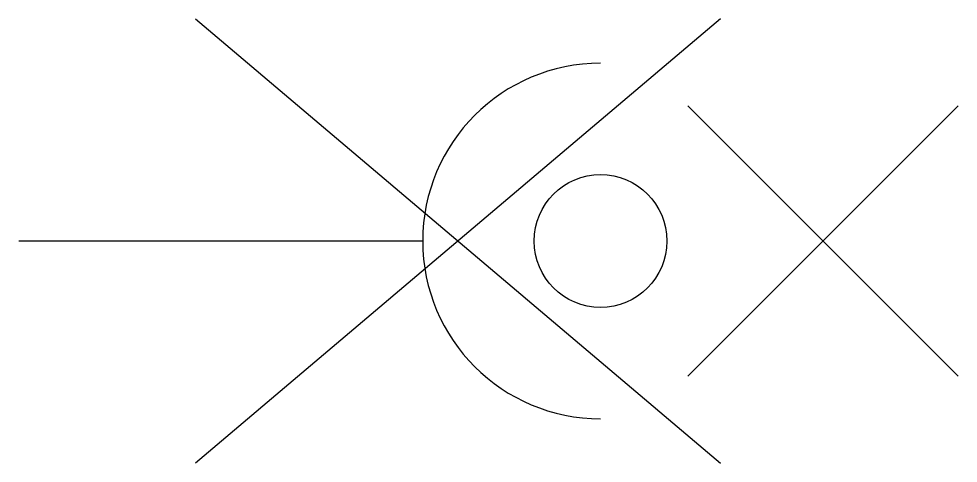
# Model space of a CAD drawing. Header units: metres. Extents: x 0 to 4.95, y -1.17 to 1.17.
import ezdxf

# ---------------------------------------------------------------- set-up
doc = ezdxf.new("R2010")
doc.units = ezdxf.units.M

msp = doc.modelspace()

# ---------------------------------------------------------------- linework, layer by layer
for p, q in [((3.6985, 1.1719), (0.932, -1.1719)), ((0.932, 1.1719), (3.6985, -1.1719)), ((3.527, -0.7126), (4.9521, 0.7126)), ((4.9521, -0.7126), (3.527, 0.7126)), ((2.1291, 0), (0, 0))]:
    msp.add_line(p, q)
msp.add_circle((3.0666, 0), 0.35)
msp.add_arc((3.0666, 0), 0.9375, 90, 270)

doc.saveas('drawing.dxf')
